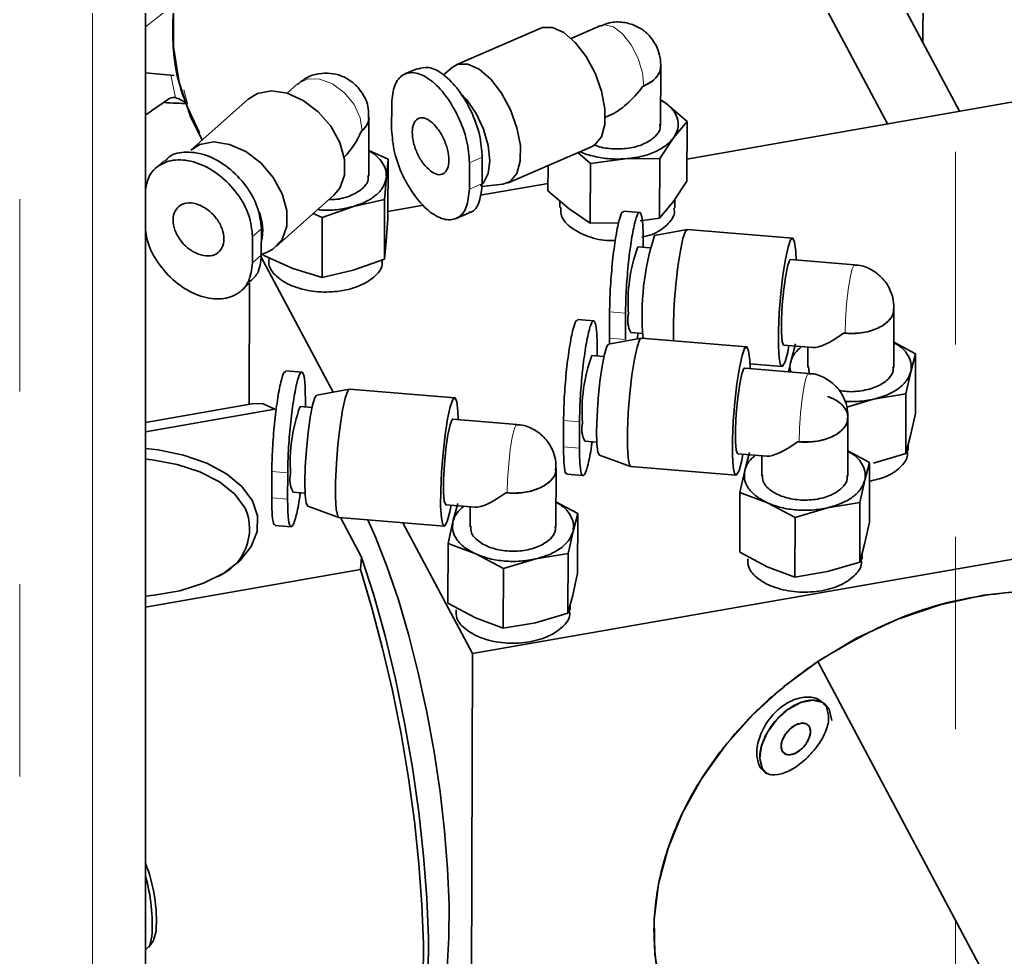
# Paper-space layout 'Blatt1' of a CAD drawing. Header units: millimetres. Extents: x 0 to 1189, y 0 to 841.
# Drawn here: x 642.29 to 648.8, y 137.58 to 143.76 of the extents above; entities that cross this region are included whole.
import ezdxf

# ---------------------------------------------------------------- set-up
doc = ezdxf.new("R2010")
doc.units = ezdxf.units.MM
doc.linetypes.add('PHANTOM', pattern=[12.7, 6.35, -1.27, 1.27, -1.27, 1.27, -1.27])

psp = doc.layouts.new('Blatt1')

# ---------------------------------------------------------------- linework, layer by layer
at = {"color": 7, "linetype": 'Continuous', "lineweight": 35}
for p, q in [((643.123, 52.9616), (643.123, 192.5084)), ((646.5351, 145.8651), (648.0211, 143.0771)), ((648.4965, 143.1603), (647.4397, 145.1431)), ((648.2548, 143.6137), (648.2564, 144.0574)), ((645.7333, 143.709), (645.175, 143.4669)), ((646.1286, 143.726), (645.9333, 143.6413)), ((644.9213, 143.4436), (644.8361, 143.4066)), ((645.1476, 143.4496), (645.0912, 143.401)), ((646.5233, 143.0697), (646.5247, 143.4577)), ((643.312, 143.3962), (643.123, 143.4133)), ((644.1272, 143.3409), (644.059, 143.2803)), ((646.4042, 143.3239), (646.4121, 143.3273)), ((646.6974, 142.8454), (649.3557, 143.3106)), ((643.8023, 143.2416), (643.4221, 142.9037)), ((644.7484, 143.0392), (644.7491, 143.2129)), ((646.559, 143.2138), (646.5239, 143.2372)), ((646.559, 143.2138), (646.5239, 143.2344)), ((646.6982, 143.0937), (646.559, 143.2138)), ((644.5974, 142.7327), (644.5988, 143.1207)), ((646.1587, 143.1214), (646.1849, 143.1328)), ((646.6084, 142.9848), (646.6982, 143.0937)), ((646.6968, 142.6995), (646.6982, 143.0937)), ((643.4685, 143.0266), (643.498, 142.9712)), ((644.5477, 143.0269), (644.5532, 143.0317)), ((646.5185, 142.8488), (646.6084, 142.9848)), ((645.5132, 142.6871), (646.0715, 142.9292)), ((644.7252, 142.8452), (644.598, 142.9019)), ((645.3459, 142.6839), (645.3465, 142.8576)), ((645.9774, 142.8884), (646.0602, 142.817)), ((646.2894, 142.8465), (646.5185, 142.8488)), ((646.5171, 142.4546), (646.5185, 142.8488)), ((643.2494, 142.8368), (643.1913, 142.7852)), ((644.7135, 142.7258), (644.7252, 142.8452)), ((644.7238, 142.451), (644.7252, 142.8452)), ((645.2618, 142.8208), (645.2612, 142.6472)), ((645.7802, 142.6358), (645.7808, 142.8031)), ((646.0588, 142.4228), (646.0602, 142.817)), ((646.0602, 142.817), (646.2894, 142.8465)), ((644.7018, 142.5793), (644.7135, 142.7258)), ((645.3328, 142.6067), (645.7803, 142.685)), ((645.3425, 142.664), (645.4818, 142.6789)), ((646.6968, 142.6995), (646.6069, 142.5635)), ((643.9867, 142.2683), (644.3669, 142.6063)), ((645.9194, 142.5158), (645.7802, 142.6358)), ((644.2906, 142.459), (644.4963, 142.5327)), ((644.4963, 142.5327), (644.7018, 142.5793)), ((644.7004, 142.1851), (644.7018, 142.5793)), ((644.7239, 142.5001), (644.9596, 142.5414)), ((645.8581, 142.5686), (645.858, 142.5252)), ((646.6069, 142.5635), (646.5171, 142.4546)), ((646.618, 142.5224), (646.6182, 142.5805)), ((644.2311, 142.4855), (644.2906, 142.459)), ((644.2892, 142.0648), (644.2906, 142.459)), ((645.1736, 142.4532), (645.2589, 142.4901)), ((646.0588, 142.4228), (645.9194, 142.5158)), ((646.3854, 142.4936), (646.2795, 142.5024)), ((644.7238, 142.451), (644.712, 142.3045)), ((646.2459, 142.4247), (646.0588, 142.4228)), ((646.5171, 142.4546), (646.3877, 142.438)), ((643.8307, 142.3337), (643.8301, 142.1601)), ((643.8878, 142.2114), (643.8884, 142.385)), ((646.6991, 142.3808), (646.4841, 142.3414)), ((647.3938, 142.3237), (646.7005, 142.3808)), ((644.712, 142.3045), (644.7004, 142.1851)), ((646.4525, 142.2591), (646.3731, 142.2657)), ((646.4086, 142.3126), (646.4084, 142.2627)), ((644.3627, 141.3076), (643.8858, 142.2024)), ((643.8878, 142.2165), (643.9222, 142.2296)), ((643.9014, 142.2103), (643.9015, 142.2217)), ((644.0953, 142.124), (643.9014, 142.2103)), ((644.7004, 142.1851), (644.4948, 142.1114)), ((647.8032, 142.1478), (647.3822, 142.1825)), ((644.2892, 142.0648), (644.0953, 142.124)), ((644.4948, 142.1114), (644.2892, 142.0648)), ((643.7554, 141.9762), (643.8134, 142.0278)), ((643.811, 142.0256), (643.8081, 141.227)), ((646.1865, 141.8362), (646.1859, 141.6626)), ((646.2911, 141.6539), (646.2918, 141.8275)), ((648.0618, 141.4691), (648.0632, 141.8571)), ((646.0818, 141.777), (645.976, 141.7858)), ((646.3266, 141.7009), (646.4059, 141.6944)), ((647.7311, 141.6965), (647.741, 141.6957)), ((646.3955, 141.6642), (646.1806, 141.6248)), ((646.1859, 141.6626), (646.1872, 141.626)), ((647.0903, 141.6071), (646.3969, 141.6642)), ((647.3357, 141.6178), (647.528, 141.6019)), ((647.414, 141.6257), (647.3823, 141.5074)), ((648.2064, 141.5604), (648.0624, 141.6361)), ((646.1489, 141.5425), (646.0696, 141.5491)), ((646.105, 141.596), (646.1049, 141.5461)), ((647.4956, 141.6046), (647.4952, 141.4711)), ((648.1747, 141.4422), (648.2064, 141.5604)), ((648.205, 141.1662), (648.2064, 141.5604)), ((647.1128, 141.494), (647.324, 141.4766)), ((647.3823, 141.5074), (647.368, 141.4421)), ((644.1559, 141.44), (644.0501, 141.4488)), ((647.4996, 141.4312), (647.0787, 141.4659)), ((647.5001, 141.476), (647.5043, 141.4343)), ((648.1429, 141.2968), (648.1747, 141.4422)), ((644.4696, 141.3272), (644.2547, 141.2878)), ((645.1644, 141.2701), (644.471, 141.3272)), ((647.929, 141.2608), (648.1429, 141.2968)), ((648.1415, 140.9026), (648.1429, 141.2968)), ((643.8396, 141.2325), (643.123, 141.1071)), ((644.1791, 141.2591), (644.179, 141.2092)), ((647.7523, 141.2087), (647.929, 141.2608)), ((643.123, 141.0457), (643.9776, 141.1952)), ((644.223, 141.2055), (644.1437, 141.2121)), ((648.205, 141.1662), (648.1732, 141.0208)), ((645.5737, 141.0943), (645.1528, 141.1289)), ((645.883, 141.1196), (645.8824, 140.946)), ((645.9876, 140.9373), (645.9882, 141.1109)), ((647.7583, 140.7525), (647.7597, 141.1405)), ((646.0231, 140.9843), (646.1024, 140.9778)), ((647.4275, 140.9799), (647.4374, 140.9791)), ((648.1732, 141.0208), (648.1415, 140.9026)), ((647.0321, 140.9012), (647.2245, 140.8853)), ((647.1105, 140.9091), (647.0788, 140.7908)), ((647.9029, 140.8438), (647.7589, 140.9195)), ((648.1415, 140.9026), (647.9275, 140.8395)), ((648.1565, 140.9218), (648.1567, 140.9591)), ((646.1202, 140.8915), (646.3258, 140.8174)), ((647.1921, 140.888), (647.1916, 140.7545)), ((647.8712, 140.7256), (647.9029, 140.8438)), ((647.9015, 140.4496), (647.9029, 140.8438)), ((643.9571, 140.7826), (643.9565, 140.609)), ((644.0617, 140.6003), (644.0623, 140.774)), ((645.8324, 140.4155), (645.8338, 140.8035)), ((646.3272, 140.8171), (647.0205, 140.76)), ((647.0788, 140.7908), (647.047, 140.6455)), ((645.9056, 140.765), (646.0114, 140.7563)), ((647.8394, 140.5802), (647.8712, 140.7256)), ((644.0972, 140.6473), (644.1765, 140.6408)), ((645.5016, 140.6429), (645.5115, 140.6421)), ((647.0456, 140.2513), (647.047, 140.6455)), ((647.047, 140.6455), (647.2293, 140.5768)), ((645.1846, 140.5721), (645.1529, 140.4539)), ((645.977, 140.5068), (645.833, 140.5825)), ((647.2293, 140.5768), (647.4114, 140.4811)), ((647.6255, 140.5442), (647.8394, 140.5802)), ((647.838, 140.186), (647.8394, 140.5802)), ((644.1942, 140.5545), (644.3999, 140.4804)), ((645.1062, 140.5642), (645.2986, 140.5483)), ((645.2662, 140.551), (645.2657, 140.4175)), ((645.2824, 139.582), (650.8259, 140.552)), ((645.9453, 140.3886), (645.977, 140.5068)), ((645.9755, 140.1126), (645.977, 140.5068)), ((647.4114, 140.4811), (647.6255, 140.5442)), ((644.4012, 140.4801), (645.0946, 140.423)), ((644.5504, 140.2186), (644.4114, 140.4793)), ((645.2824, 139.582), (644.8222, 140.4454)), ((645.1529, 140.4539), (645.1211, 140.3085)), ((647.41, 140.0868), (647.4114, 140.4811)), ((647.9015, 140.4496), (647.8697, 140.3042)), ((643.9797, 140.428), (644.0855, 140.4193)), ((645.9135, 140.2432), (645.9453, 140.3886)), ((645.1197, 139.9143), (645.1211, 140.3085)), ((645.1211, 140.3085), (645.3034, 140.2398)), ((647.2278, 140.1555), (647.0456, 140.2513)), ((647.8697, 140.3042), (647.838, 140.186)), ((644.5417, 140.1368), (644.5504, 140.2186)), ((645.3034, 140.2398), (645.4855, 140.1441)), ((645.4855, 140.1441), (645.6996, 140.2072)), ((645.6996, 140.2072), (645.9135, 140.2432)), ((645.9121, 139.849), (645.9135, 140.2432)), ((647.838, 140.186), (647.624, 140.1229)), ((647.853, 140.2052), (647.8531, 140.2425)), ((643.123, 139.8886), (644.5417, 140.1368)), ((645.4841, 139.7499), (645.4855, 140.1441)), ((647.41, 140.0868), (647.2278, 140.1555)), ((647.624, 140.1229), (647.41, 140.0868)), ((645.9755, 140.1126), (645.9438, 139.9673)), ((645.9438, 139.9673), (645.9121, 139.849)), ((645.3018, 139.8185), (645.1197, 139.9143)), ((645.9271, 139.8682), (645.9272, 139.9055)), ((645.4841, 139.7499), (645.3018, 139.8185)), ((645.9121, 139.849), (645.698, 139.7859)), ((645.698, 139.7859), (645.4841, 139.7499)), ((645.2678, 135.4966), (645.2824, 139.582)), ((647.5603, 139.5303), (648.7616, 137.2763)), ((647.5905, 139.2636), (647.59, 139.2639)), ((647.6357, 139.2146), (647.6525, 139.1409)), ((647.3512, 138.9163), (647.3253, 138.9382)), ((647.177, 138.8381), (647.1953, 138.8226)), ((647.1953, 138.8226), (647.2216, 138.7896)), ((647.2274, 138.791), (647.1953, 138.8226)), ((647.2023, 138.806), (647.2027, 138.8057)), ((643.1464, 137.6453), (643.1756, 137.6897)), ((643.123, 137.63), (643.1275, 137.6308))]:
    psp.add_line(p, q, dxfattribs=at)
at = {"color": 8, "linetype": 'Continuous', "lineweight": 18}
for p, q in [((642.773, 52.8779), (642.773, 192.4247)), ((643.123, 143.7174), (643.3246, 143.8739)), ((643.3213, 143.2505), (643.292, 143.398)), ((643.3757, 143.301), (643.4007, 143.2112)), ((645.2618, 142.8208), (645.3465, 142.8576)), ((645.2612, 142.6472), (645.3459, 142.6839)), ((643.8307, 142.3337), (643.8884, 142.385)), ((643.8301, 142.1601), (643.8878, 142.2114)), ((646.1865, 141.8362), (646.2918, 141.8275)), ((646.1859, 141.6626), (646.2911, 141.6539)), ((645.883, 141.1196), (645.9882, 141.1109)), ((645.8824, 140.946), (645.9876, 140.9373)), ((643.9571, 140.7826), (644.0623, 140.774)), ((643.9565, 140.609), (644.0617, 140.6003))]:
    psp.add_line(p, q, dxfattribs=at)
at = {"color": 8, "linetype": 'PHANTOM', "lineweight": 18}
for p, q in [((648.4699, 150.5127), (648.4699, 99.0216)), ((642.2935, 150.201), (642.2935, 98.71))]:
    psp.add_line(p, q, dxfattribs=at)
at = {"color": 7, "linetype": 'Continuous', "lineweight": 35, "flags": 128}
for points in [[(644.0424, 145.2202), (643.8631, 145.0384), (643.6845, 144.8146), (643.5375, 144.5778), (643.4246, 144.3321), (643.348, 144.0821), (643.3088, 143.8321), (643.308, 143.5867), (643.3454, 143.3501), (643.4203, 143.1266), (643.4685, 143.0266)], [(646.0715, 142.9292), (646.0895, 142.9392), (646.1328, 142.9918), (646.1557, 143.0735), (646.1561, 143.177), (646.1339, 143.2932), (646.0912, 143.4116), (646.0316, 143.5218), (645.9606, 143.614), (645.8845, 143.68), (645.8099, 143.714), (645.7435, 143.7128), (645.7333, 143.709)], [(645.1476, 143.4496), (645.1852, 143.4707), (645.2516, 143.4719), (645.3262, 143.4379), (645.4023, 143.3719), (645.4733, 143.2797), (645.5329, 143.1695), (645.5756, 143.0511), (645.5978, 142.9349), (645.5974, 142.8314), (645.5745, 142.7497), (645.5312, 142.6971), (645.4818, 142.6789)], [(644.3669, 142.6063), (644.4056, 142.6526), (644.4373, 142.7397), (644.4376, 142.8433), (644.4066, 142.9539), (644.347, 143.062), (644.2641, 143.1577), (644.1652, 143.2327), (644.0592, 143.2802), (643.9554, 143.2961), (643.8631, 143.2789), (643.8023, 143.2416)], [(645.2036, 143.2805), (645.2442, 143.2371), (645.306, 143.147), (645.3549, 143.0429), (645.3861, 142.935), (645.3966, 142.8337), (645.3854, 142.7491), (645.3536, 142.6894), (645.3316, 142.6712)], [(643.4221, 142.9037), (643.4829, 142.941), (643.5752, 142.9582), (643.679, 142.9423), (643.785, 142.8948), (643.8839, 142.8198), (643.9668, 142.724), (644.0264, 142.616), (644.0574, 142.5053), (644.0571, 142.4018), (644.0254, 142.3147), (643.9651, 142.2516), (643.9222, 142.2296)], [(646.7005, 142.3808), (646.6881, 142.3691), (646.6712, 142.3217), (646.6538, 142.2418), (646.6375, 142.1367), (646.6236, 142.0157), (646.6135, 141.8894), (646.608, 141.7692), (646.6076, 141.6657), (646.6082, 141.6468)], [(647.3706, 141.6149), (647.3621, 141.572), (647.3447, 141.5076), (647.3287, 141.4781), (647.3153, 141.4861), (647.3058, 141.5309), (647.301, 141.6085), (647.3014, 141.7121), (647.3069, 141.8323), (647.317, 141.9585), (647.3308, 142.0796), (647.3472, 142.1847), (647.3645, 142.2646), (647.3814, 142.312), (647.3963, 142.3229), (647.4079, 142.2962), (647.4151, 142.2343), (647.4171, 142.1796)], [(647.3357, 141.6178), (647.3348, 141.618), (647.3254, 141.6408), (647.3205, 141.6987), (647.3208, 141.7837), (647.3263, 141.8845), (647.3361, 141.9874), (647.3491, 142.0786), (647.3634, 142.1456), (647.377, 142.1795), (647.3822, 142.1825)], [(646.1806, 141.6248), (646.1682, 141.6089), (646.1526, 141.5587), (646.137, 141.4791), (646.1227, 141.3778), (646.1113, 141.2648), (646.1038, 141.1512), (646.101, 141.048), (646.1031, 140.9653), (646.11, 140.9113), (646.1202, 140.8915)], [(646.3969, 141.6642), (646.3845, 141.6525), (646.3677, 141.6051), (646.3503, 141.5253), (646.3339, 141.4201), (646.3201, 141.2991), (646.31, 141.1728), (646.3045, 141.0526), (646.3041, 140.9491), (646.3089, 140.8715), (646.3184, 140.8267), (646.3272, 140.8171)], [(647.0671, 140.8983), (647.0585, 140.8554), (647.0412, 140.791), (647.0251, 140.7615), (647.0117, 140.7695), (647.0022, 140.8143), (646.9975, 140.8919), (646.9978, 140.9955), (647.0033, 141.1157), (647.0134, 141.2419), (647.0273, 141.363), (647.0436, 141.4681), (647.061, 141.548), (647.0779, 141.5954), (647.0928, 141.6063), (647.1044, 141.5796), (647.1116, 141.5177), (647.1136, 141.463)], [(647.0321, 140.9012), (647.0313, 140.9014), (647.0219, 140.9242), (647.017, 140.9821), (647.0173, 141.0671), (647.0227, 141.1679), (647.0326, 141.2708), (647.0455, 141.362), (647.0598, 141.429), (647.0735, 141.4629), (647.0787, 141.4659)], [(644.2547, 141.2878), (644.2423, 141.272), (644.2267, 141.2218), (644.2111, 141.1421), (644.1968, 141.0409), (644.1854, 140.9279), (644.1779, 140.8142), (644.1751, 140.711), (644.1772, 140.6283), (644.1841, 140.5743), (644.1942, 140.5545)], [(644.471, 141.3272), (644.4586, 141.3156), (644.4417, 141.2681), (644.4244, 141.1883), (644.408, 141.0831), (644.3942, 140.9621), (644.3841, 140.8358), (644.3786, 140.7156), (644.3782, 140.6121), (644.383, 140.5345), (644.3925, 140.4897), (644.4012, 140.4801)], [(643.9776, 141.1952), (643.9005, 141.2303), (643.8396, 141.2325)], [(645.1412, 140.5613), (645.1326, 140.5184), (645.1153, 140.454), (645.0992, 140.4246), (645.0858, 140.4326), (645.0763, 140.4774), (645.0716, 140.555), (645.0719, 140.6585), (645.0774, 140.7787), (645.0875, 140.905), (645.1014, 141.026), (645.1177, 141.1311), (645.1351, 141.211), (645.152, 141.2584), (645.1669, 141.2693), (645.1785, 141.2426), (645.1857, 141.1807), (645.1877, 141.1261)], [(645.1062, 140.5642), (645.1054, 140.5644), (645.096, 140.5872), (645.0911, 140.6451), (645.0914, 140.7302), (645.0968, 140.831), (645.1067, 140.9339), (645.1196, 141.025), (645.1339, 141.092), (645.1476, 141.1259), (645.1528, 141.1289)], [(643.123, 140.9346), (643.2069, 140.9258), (643.375, 140.8922), (643.5275, 140.8393), (643.6577, 140.7692), (643.7598, 140.6852), (643.8295, 140.5908)], [(643.7816, 140.5415), (643.7132, 140.6333), (643.6122, 140.7145), (643.4833, 140.7814), (643.3327, 140.8308), (643.1673, 140.8604), (643.123, 140.8646)], [(643.8295, 140.5908), (643.8638, 140.4901), (643.861, 140.3877), (643.8213, 140.288), (643.7465, 140.1952), (643.6398, 140.1135), (643.5059, 140.0465), (643.3506, 139.9971), (643.1808, 139.9674), (643.123, 139.9621)], [(644.9432, 136.9757), (644.9722, 137.004), (645.0215, 137.084), (645.0622, 137.1967), (645.0936, 137.3401), (645.1151, 137.5118), (645.1263, 137.7085), (645.1271, 137.9268), (645.1174, 138.1628), (645.0974, 138.4123), (645.0675, 138.6708), (645.0281, 138.9337), (644.98, 139.1964), (644.9241, 139.4541), (644.8613, 139.7023), (644.7928, 139.9365), (644.7198, 140.1525), (644.6435, 140.3465), (644.5903, 140.4645)], [(644.5504, 140.2186), (644.6303, 139.9674), (644.7049, 139.6986), (644.773, 139.4164), (644.8333, 139.1254), (644.885, 138.8304), (644.9273, 138.5362), (644.9594, 138.2475), (644.9807, 137.969), (644.9911, 137.7052), (644.9902, 137.4605), (644.9781, 137.2388), (644.955, 137.0437), (644.9214, 136.8783), (644.8776, 136.7455), (644.8328, 136.6594)], [(644.6669, 136.5043), (644.6777, 136.5067), (644.7432, 136.5419), (644.8014, 136.6118), (644.8514, 136.7152), (644.8926, 136.8507), (644.9242, 137.0163), (644.9459, 137.2094), (644.9572, 137.4271), (644.9581, 137.6664), (644.9484, 137.9235), (644.9284, 138.1947), (644.8984, 138.4759), (644.8588, 138.7629), (644.8101, 139.0516), (644.7532, 139.3375), (644.6888, 139.6164), (644.618, 139.8842), (644.5417, 140.1368)], [(650.6155, 139.1846), (650.5228, 139.3345), (650.3706, 139.5143), (650.1877, 139.6696), (649.9772, 139.7976), (649.7429, 139.896), (649.4889, 139.9632), (649.2198, 139.9979), (648.9402, 139.9995), (648.6551, 139.9679), (648.3696, 139.9038), (648.0887, 139.8083), (647.8173, 139.6831), (647.5603, 139.5303)], [(647.5603, 139.5303), (647.3349, 139.3632), (647.13, 139.1765), (646.9486, 138.9733), (646.7938, 138.7568), (646.668, 138.5303), (646.5731, 138.2974), (646.5106, 138.0619), (646.4815, 137.8273), (646.4864, 137.5975), (646.525, 137.376), (646.5968, 137.1663), (646.6443, 137.068)], [(647.6094, 139.2475), (647.5923, 139.2593), (647.5275, 139.2751), (647.4492, 139.2599), (647.3669, 139.2156), (647.2904, 139.1475), (647.229, 139.0639), (647.1901, 138.9748), (647.1784, 138.891), (647.1953, 138.8226)], [(647.3253, 138.9382), (647.3183, 138.9703), (647.3262, 139.0097), (647.3476, 139.0505), (647.3794, 139.0864), (647.4167, 139.112), (647.4538, 139.1233), (647.4851, 139.1187), (647.5058, 139.0989)], [(647.5058, 139.0989), (647.5128, 139.0668), (647.5049, 139.0274), (647.4835, 138.9866), (647.4517, 138.9507), (647.4144, 138.9252), (647.3773, 138.9138), (647.346, 138.9184), (647.3253, 138.9382)], [(643.1275, 137.6308), (643.1285, 137.631), (643.152, 137.6557), (643.1664, 137.715)], [(643.1933, 137.7515), (643.1796, 137.6969), (643.1756, 137.6897)]]:
    psp.add_lwpolyline(points, dxfattribs=at)
at = {"color": 8, "linetype": 'Continuous', "lineweight": 18, "flags": 128}
for points in [[(646.4121, 143.3273), (646.4038, 143.4153), (646.3749, 143.5097), (646.3293, 143.5985), (646.2725, 143.6707), (646.2118, 143.7171), (646.1549, 143.7319), (646.1286, 143.726)], [(644.5532, 143.0317), (644.5414, 143.1176), (644.5012, 143.2049), (644.4375, 143.2827), (644.3585, 143.3411), (644.274, 143.3728), (644.1948, 143.3738), (644.1308, 143.3439), (644.1272, 143.3409)], [(647.741, 141.6957), (647.7432, 141.7852), (647.7501, 141.8849), (647.7608, 141.9821), (647.7738, 142.0646), (647.7876, 142.122), (647.8005, 142.1471), (647.8032, 142.1478)], [(647.4374, 140.9791), (647.4397, 141.0686), (647.4466, 141.1683), (647.4572, 141.2655), (647.4703, 141.348), (647.4841, 141.4054), (647.4969, 141.4305), (647.4996, 141.4312)], [(645.5115, 140.6421), (645.5138, 140.7317), (645.5207, 140.8313), (645.5313, 140.9285), (645.5444, 141.011), (645.5582, 141.0684), (645.571, 141.0935), (645.5737, 141.0943)]]:
    psp.add_lwpolyline(points, dxfattribs=at)
at = {"color": 7, "linetype": 'Continuous', "lineweight": 35}
for centre, radius, start, end in [((643.5019, 147.0451), 3.8353, 266.21621, 268.4873), ((643.568, 142.3732), 0.3292, 346.52999, 23.28973), ((648.0928, 141.8179), 1.6918, 161.97646, 185.24361), ((647.3895, 141.8969), 1.0812, 160.05891, 183.99419), ((646.4832, 141.7826), 0.1766, 167.25172, 207.55137), ((647.086, 141.1803), 1.0812, 160.05891, 183.99419), ((645.1601, 140.8433), 1.0812, 160.05891, 183.99419), ((646.1797, 141.066), 0.1766, 167.25172, 207.55137), ((644.2538, 140.729), 0.1766, 167.25172, 207.55137), ((643.4702, 140.4049), 0.34, 292.50973, 23.6875), ((642.1719, 137.8212), 1.0238, 356.09204, 21.7136), ((641.9972, 137.7901), 1.1716, 356.32543, 16.06784)]:
    psp.add_arc(centre, radius, start, end, dxfattribs=at)
for centre, major_axis, ratio, start_param, end_param in [((646.2414, 143.4661), (0.2202, 0.3342), 0.536641, 3.828904, 4.639371), ((644.3154, 143.1291), (0.1644, 0.3643), 0.634971, 4.195135, 4.718288), ((647.7799, 141.8655), (0.276, 0.2533), 0.266474, 3.383093, 4.299784), ((647.4764, 141.1489), (0.276, 0.2533), 0.266474, 3.383093, 4.299784), ((645.5505, 140.8119), (0.276, 0.2533), 0.266474, 3.383093, 4.299784)]:
    psp.add_ellipse(centre, major_axis=major_axis, ratio=ratio, start_param=start_param, end_param=end_param, dxfattribs=at)
for points, knots in [([(644.0439, 145.2174), (643.9417, 145.1157), (643.7255, 144.9006), (643.4914, 144.5198), (643.3379, 144.112), (643.2886, 143.7064), (643.328, 143.3319), (643.4316, 143.1185), (643.4802, 143.0183)], [0, 0, 0, 0, 0.156918, 0.331928, 0.506938, 0.677838, 0.848738, 1, 1, 1, 1]), ([(646.5013, 143.5788), (646.4854, 143.6075), (646.4621, 143.6496), (646.4071, 143.6984), (646.347, 143.7333), (646.265, 143.7522), (646.1879, 143.7501), (646.1454, 143.7298), (646.1302, 143.7225)], [0, 0, 0, 0, 0.219796, 0.321589, 0.494479, 0.683621, 0.88624, 1, 1, 1, 1]), ([(646.5242, 143.453), (646.5241, 143.4732), (646.5239, 143.5165), (646.5092, 143.5572), (646.5013, 143.5788)], [0, 0, 0, 0, 0.467986, 1, 1, 1, 1]), ([(645.3465, 142.8576), (645.3428, 142.906), (645.3355, 143.0028), (645.2766, 143.1636), (645.192, 143.306), (645.0918, 143.4089), (644.9943, 143.4608), (644.9451, 143.4462), (644.9225, 143.4395)], [0, 0, 0, 0, 0.171015, 0.342031, 0.513046, 0.684061, 0.855077, 1, 1, 1, 1]), ([(646.4042, 143.3239), (646.419, 143.3306), (646.4488, 143.3442), (646.4834, 143.3705), (646.5084, 143.3999), (646.5228, 143.4293), (646.5234, 143.4486), (646.5236, 143.4569)], [0, 0, 0, 0, 0.2098778, 0.4197556, 0.6296334, 0.8395112, 1, 1, 1, 1]), ([(646.4121, 143.3273), (646.4383, 143.3414), (646.4787, 143.3631), (646.5096, 143.4022), (646.5227, 143.4297), (646.5229, 143.4469), (646.5229, 143.4529)], [0, 0, 0, 0, 0.419386, 0.647676, 0.875754, 1, 1, 1, 1]), ([(644.5272, 143.3173), (644.5035, 143.3394), (644.4695, 143.3711), (644.4053, 143.3997), (644.3426, 143.4146), (644.2638, 143.4113), (644.1874, 143.3879), (644.1474, 143.3544), (644.1294, 143.3393)], [0, 0, 0, 0, 0.217, 0.311944, 0.472908, 0.648814, 0.841997, 1, 1, 1, 1]), ([(644.5962, 143.1157), (644.5967, 143.1372), (644.5977, 143.1781), (644.5765, 143.2492), (644.5462, 143.2911), (644.5272, 143.3173)], [0, 0, 0, 0, 0.294365, 0.558969, 1, 1, 1, 1]), ([(643.2781, 143.2417), (643.2376, 143.2149), (643.1821, 143.1784), (643.1355, 143.143), (643.123, 143.1335)], [0, 0, 0, 0, 0.732074, 1, 1, 1, 1]), ([(643.3213, 143.2505), (643.3099, 143.2512), (643.2956, 143.2521), (643.2811, 143.2434), (643.2781, 143.2417)], [0, 0, 0, 0, 0.795757, 1, 1, 1, 1]), ([(643.3213, 143.2505), (643.3315, 143.2469), (643.3542, 143.239), (643.3841, 143.2211), (643.4007, 143.2112)], [0, 0, 0, 0, 0.446545, 1, 1, 1, 1]), ([(644.5477, 143.0269), (644.5578, 143.0362), (644.5778, 143.0548), (644.5936, 143.0863), (644.6005, 143.1085), (644.5987, 143.1196), (644.5986, 143.1199)], [0, 0, 0, 0, 0.330516, 0.661032, 0.991547, 1, 1, 1, 1]), ([(644.5532, 143.0317), (644.5699, 143.0501), (644.5941, 143.0767), (644.5968, 143.1065), (644.5977, 143.1157)], [0, 0, 0, 0, 0.689356, 1, 1, 1, 1]), ([(646.0874, 142.9396), (646.0904, 142.938), (646.1206, 142.9219), (646.2018, 142.9108), (646.3126, 142.9127), (646.4159, 142.9414), (646.4888, 142.99), (646.5248, 143.0383), (646.5197, 143.0669), (646.5184, 143.0742)], [0, 0, 0, 0, 0.0203623, 0.2036462, 0.3869301, 0.570214, 0.7534979, 0.9367818, 1, 1, 1, 1]), ([(643.8884, 142.385), (643.8832, 142.4325), (643.8728, 142.5274), (643.7907, 142.674), (643.6732, 142.7953), (643.5323, 142.8758), (643.3946, 142.8986), (643.2949, 142.8809), (643.2624, 142.8413), (643.2543, 142.8314)], [0, 0, 0, 0, 0.157921, 0.315842, 0.473763, 0.631684, 0.789605, 0.947526, 1, 1, 1, 1]), ([(644.7135, 142.7258), (644.7127, 142.746), (644.7112, 142.7865), (644.6728, 142.8432), (644.6336, 142.8817), (644.6023, 142.8966), (644.598, 142.8987)], [0, 0, 0, 0, 0.316263, 0.632526, 0.948789, 1, 1, 1, 1]), ([(645.9926, 142.895), (645.9932, 142.8947), (646.0181, 142.88), (646.0839, 142.862), (646.1842, 142.8436), (646.2543, 142.8455), (646.2894, 142.8465)], [0, 0, 0, 0, 0.0073378, 0.3382252, 0.6691126, 1, 1, 1, 1]), ([(643.123, 142.6282), (643.1277, 142.662), (643.1383, 142.7389), (643.2169, 142.8163), (643.3347, 142.8496), (643.4752, 142.8239), (643.6153, 142.7442), (643.733, 142.6227), (643.8151, 142.4761), (643.8255, 142.3812), (643.8307, 142.3337)], [0, 0, 0, 0, 0.1006435, 0.229123, 0.3576025, 0.486082, 0.6145615, 0.743041, 0.8715205, 1, 1, 1, 1]), ([(644.3355, 142.5783), (644.3482, 142.5781), (644.398, 142.5772), (644.4795, 142.6012), (644.5566, 142.6465), (644.5968, 142.6965), (644.5931, 142.7276), (644.592, 142.7374)], [0, 0, 0, 0, 0.090294, 0.353469, 0.616644, 0.87982, 1, 1, 1, 1]), ([(645.2572, 142.494), (645.2615, 142.4944), (645.2941, 142.4976), (645.3327, 142.5597), (645.3415, 142.6425), (645.3459, 142.6839)], [0, 0, 0, 0, 0.070878, 0.535439, 1, 1, 1, 1]), ([(644.2606, 142.5118), (644.2716, 142.5104), (644.3168, 142.5048), (644.3996, 142.5101), (644.4641, 142.5252), (644.4963, 142.5327)], [0, 0, 0, 0, 0.139159, 0.569579, 1, 1, 1, 1]), ([(645.8646, 142.5254), (645.8643, 142.5065), (645.8637, 142.459), (645.9285, 142.3885), (646.0402, 142.3321), (646.149, 142.3042), (646.2112, 142.3075), (646.224, 142.3081)], [0, 0, 0, 0, 0.167395, 0.422929, 0.678463, 0.933996, 1, 1, 1, 1]), ([(646.3988, 142.3296), (646.4225, 142.3352), (646.4923, 142.3517), (646.5709, 142.4102), (646.62, 142.474), (646.6131, 142.5124), (646.6114, 142.5222)], [0, 0, 0, 0, 0.179292, 0.529286, 0.87928, 1, 1, 1, 1]), ([(646.2792, 142.4944), (646.2757, 142.4957), (646.2663, 142.4992), (646.2461, 142.4332), (646.2232, 142.3131), (646.2036, 142.1551), (646.1896, 141.9835), (646.1876, 141.8853), (646.1865, 141.8362)], [0, 0, 0, 0, 0.10334, 0.282672, 0.462004, 0.641336, 0.820668, 1, 1, 1, 1]), ([(643.8301, 142.1601), (643.8245, 142.1167), (643.8135, 142.0298), (643.7306, 141.9452), (643.6123, 141.9122), (643.472, 141.9377), (643.3317, 142.0175), (643.2146, 142.139), (643.1373, 142.2736), (643.1273, 142.3568), (643.123, 142.3925)], [0, 0, 0, 0, 0.128994, 0.257987, 0.386981, 0.515975, 0.644969, 0.773962, 0.902956, 1, 1, 1, 1]), ([(643.8082, 142.0328), (643.8278, 142.0497), (643.8766, 142.0919), (643.8836, 142.1666), (643.8878, 142.2114)], [0, 0, 0, 0, 0.400378, 1, 1, 1, 1]), ([(643.9393, 142.1882), (643.9381, 142.1726), (643.9347, 142.1283), (643.9929, 142.0599), (644.0998, 141.9986), (644.2419, 141.9659), (644.3936, 141.9668), (644.534, 142.0013), (644.6374, 142.0639), (644.6913, 142.1306), (644.6864, 142.1723), (644.6848, 142.1854)], [0, 0, 0, 0, 0.067918, 0.192918, 0.317918, 0.442918, 0.567918, 0.692918, 0.817918, 0.942918, 1, 1, 1, 1]), ([(648.0623, 141.8422), (648.0625, 141.867), (648.0628, 141.9138), (648.0391, 141.9881), (647.9933, 142.0602), (647.9185, 142.117), (647.8505, 142.1463), (647.8109, 142.1451), (647.8027, 142.1448)], [0, 0, 0, 0, 0.166738, 0.314524, 0.52099, 0.732421, 0.94512, 1, 1, 1, 1]), ([(647.7311, 141.6965), (647.7499, 141.6952), (647.7877, 141.6926), (647.8445, 141.697), (647.8986, 141.7075), (647.9479, 141.724), (647.9905, 141.7459), (648.0247, 141.7722), (648.0487, 141.802), (648.0618, 141.8306), (648.0619, 141.8489), (648.062, 141.8563)], [0, 0, 0, 0, 0.1152512, 0.2305024, 0.3457536, 0.4610049, 0.5762561, 0.6915073, 0.8067585, 0.9220097, 1, 1, 1, 1]), ([(647.741, 141.6957), (647.7768, 141.695), (647.832, 141.6938), (647.9023, 141.7086), (647.9518, 141.7258), (647.9947, 141.7485), (648.0364, 141.7834), (648.0638, 141.8197), (648.0597, 141.8462), (648.0588, 141.8522)], [0, 0, 0, 0, 0.223684, 0.345444, 0.467092, 0.588852, 0.710499, 0.934183, 1, 1, 1, 1]), ([(645.9757, 141.7778), (645.9722, 141.7791), (645.9627, 141.7826), (645.9425, 141.7166), (645.9197, 141.5965), (645.9, 141.4385), (645.8861, 141.2669), (645.884, 141.1687), (645.883, 141.1196)], [0, 0, 0, 0, 0.10334, 0.282672, 0.462004, 0.641336, 0.820668, 1, 1, 1, 1]), ([(646.3743, 141.697), (646.3732, 141.6867), (646.3716, 141.6722), (646.3696, 141.6622), (646.369, 141.6593)], [0, 0, 0, 0, 0.7071677, 1, 1, 1, 1]), ([(648.1747, 141.4422), (648.1769, 141.4623), (648.1814, 141.5027), (648.1524, 141.5613), (648.1122, 141.6066), (648.0746, 141.6271), (648.0624, 141.6338)], [0, 0, 0, 0, 0.287434, 0.574868, 0.862302, 1, 1, 1, 1]), ([(647.4535, 141.6081), (647.4375, 141.5942), (647.4019, 141.5636), (647.3893, 141.5273), (647.3823, 141.5074)], [0, 0, 0, 0, 0.451597, 1, 1, 1, 1]), ([(647.3823, 141.5074), (647.378, 141.4871), (647.3732, 141.4645), (647.3835, 141.4429), (647.3845, 141.4407)], [0, 0, 0, 0, 0.899566, 1, 1, 1, 1]), ([(644.0498, 141.4408), (644.0463, 141.4421), (644.0368, 141.4457), (644.0166, 141.3797), (643.9937, 141.2595), (643.9741, 141.1015), (643.9602, 140.93), (643.9581, 140.8317), (643.9571, 140.7826)], [0, 0, 0, 0, 0.10334, 0.282672, 0.462004, 0.641336, 0.820668, 1, 1, 1, 1]), ([(647.7587, 141.1256), (647.7589, 141.1504), (647.7592, 141.1972), (647.7356, 141.2715), (647.6897, 141.3436), (647.615, 141.4005), (647.547, 141.4297), (647.5073, 141.4285), (647.4992, 141.4282)], [0, 0, 0, 0, 0.166738, 0.314524, 0.52099, 0.732421, 0.94512, 1, 1, 1, 1]), ([(647.6977, 141.3216), (647.7115, 141.3183), (647.7597, 141.307), (647.8522, 141.3134), (647.9542, 141.3405), (648.0274, 141.3894), (648.0633, 141.4377), (648.0582, 141.4663), (648.0569, 141.4736)], [0, 0, 0, 0, 0.084561, 0.295252, 0.505944, 0.716636, 0.927328, 1, 1, 1, 1]), ([(647.4275, 140.9799), (647.4464, 140.9786), (647.4841, 140.976), (647.5409, 140.9804), (647.595, 140.9909), (647.6444, 141.0074), (647.687, 141.0293), (647.7211, 141.0557), (647.7454, 141.0854), (647.7589, 141.1174), (647.761, 141.1504), (647.7517, 141.1829), (647.7314, 141.2138), (647.7006, 141.2415), (647.6647, 141.264), (647.6365, 141.2744), (647.6243, 141.279)], [0, 0, 0, 0, 0.072658, 0.145316, 0.217974, 0.290633, 0.363291, 0.435949, 0.508607, 0.581265, 0.653923, 0.726582, 0.79924, 0.871898, 0.944556, 1, 1, 1, 1]), ([(647.7409, 141.2464), (647.7701, 141.2452), (647.8344, 141.2427), (647.8956, 141.2544), (647.929, 141.2608)], [0, 0, 0, 0, 0.454778, 1, 1, 1, 1]), ([(645.8328, 140.7886), (645.833, 140.8134), (645.8333, 140.8602), (645.8097, 140.9346), (645.7638, 141.0066), (645.6891, 141.0635), (645.6211, 141.0927), (645.5814, 141.0915), (645.5733, 141.0913)], [0, 0, 0, 0, 0.166738, 0.314524, 0.52099, 0.732421, 0.94512, 1, 1, 1, 1]), ([(647.4374, 140.9791), (647.4732, 140.9784), (647.5285, 140.9772), (647.5987, 140.992), (647.6483, 141.0092), (647.6912, 141.0319), (647.7329, 141.0668), (647.7602, 141.1031), (647.7562, 141.1296), (647.7552, 141.1356)], [0, 0, 0, 0, 0.223684, 0.345444, 0.467092, 0.588852, 0.710499, 0.934183, 1, 1, 1, 1]), ([(646.0708, 140.9804), (646.0696, 140.9707), (646.0621, 140.9091), (646.0445, 140.8251), (646.0219, 140.7549), (646.0028, 140.7525), (645.9898, 140.8119), (645.9883, 140.8955), (645.9876, 140.9373)], [0, 0, 0, 0, 0.035722, 0.228577, 0.421433, 0.614289, 0.807144, 1, 1, 1, 1]), ([(645.8824, 140.946), (645.8831, 140.9049), (645.8847, 140.8228), (645.8946, 140.7658), (645.9038, 140.7713), (645.9065, 140.7729)], [0, 0, 0, 0, 0.412584, 0.825168, 1, 1, 1, 1]), ([(647.8712, 140.7256), (647.8734, 140.7457), (647.8778, 140.7861), (647.8488, 140.8447), (647.8087, 140.89), (647.7711, 140.9105), (647.7589, 140.9172)], [0, 0, 0, 0, 0.287434, 0.574868, 0.862302, 1, 1, 1, 1]), ([(647.9024, 140.7193), (647.9385, 140.7275), (648.0212, 140.7462), (648.1099, 140.8092), (648.1586, 140.8734), (648.1517, 140.9118), (648.1499, 140.9216)], [0, 0, 0, 0, 0.248275, 0.568851, 0.889427, 1, 1, 1, 1]), ([(647.15, 140.8915), (647.1339, 140.8776), (647.0984, 140.847), (647.0857, 140.8107), (647.0788, 140.7908)], [0, 0, 0, 0, 0.451597, 1, 1, 1, 1]), ([(645.5016, 140.6429), (645.5205, 140.6416), (645.5582, 140.639), (645.615, 140.6435), (645.6691, 140.6539), (645.7185, 140.6704), (645.761, 140.6923), (645.7953, 140.7187), (645.8192, 140.7484), (645.8324, 140.777), (645.8325, 140.7953), (645.8325, 140.8027)], [0, 0, 0, 0, 0.1152512, 0.2305024, 0.3457536, 0.4610049, 0.5762561, 0.6915073, 0.8067585, 0.9220097, 1, 1, 1, 1]), ([(645.5115, 140.6421), (645.5473, 140.6414), (645.6026, 140.6402), (645.6728, 140.655), (645.7224, 140.6722), (645.7653, 140.6949), (645.807, 140.7298), (645.8343, 140.7662), (645.8303, 140.7926), (645.8293, 140.7986)], [0, 0, 0, 0, 0.223684, 0.345444, 0.467092, 0.588852, 0.710499, 0.934183, 1, 1, 1, 1]), ([(647.1966, 140.7594), (647.1964, 140.7453), (647.1959, 140.7098), (647.2442, 140.6577), (647.3276, 140.614), (647.4351, 140.5923), (647.5481, 140.5958), (647.6508, 140.6241), (647.7239, 140.6728), (647.7598, 140.7211), (647.7547, 140.7497), (647.7534, 140.757)], [0, 0, 0, 0, 0.081885, 0.206885, 0.331885, 0.456885, 0.581885, 0.706885, 0.831885, 0.956885, 1, 1, 1, 1]), ([(644.1449, 140.6434), (644.1437, 140.6337), (644.1362, 140.5721), (644.1186, 140.4881), (644.096, 140.4179), (644.0769, 140.4155), (644.0638, 140.4749), (644.0624, 140.5585), (644.0617, 140.6003)], [0, 0, 0, 0, 0.035722, 0.228577, 0.421433, 0.614289, 0.807144, 1, 1, 1, 1]), ([(643.9565, 140.609), (643.9572, 140.5679), (643.9588, 140.4858), (643.9687, 140.4288), (643.9779, 140.4343), (643.9806, 140.4359)], [0, 0, 0, 0, 0.412584, 0.825168, 1, 1, 1, 1]), ([(645.9453, 140.3886), (645.9475, 140.4087), (645.9519, 140.4491), (645.9229, 140.5077), (645.8828, 140.553), (645.8452, 140.5735), (645.833, 140.5802)], [0, 0, 0, 0, 0.287434, 0.574868, 0.862302, 1, 1, 1, 1]), ([(645.2241, 140.5545), (645.208, 140.5406), (645.1725, 140.51), (645.1598, 140.4737), (645.1529, 140.4539)], [0, 0, 0, 0, 0.451597, 1, 1, 1, 1]), ([(645.2706, 140.4224), (645.2705, 140.4083), (645.27, 140.3728), (645.3183, 140.3207), (645.4017, 140.277), (645.5092, 140.2553), (645.6222, 140.2589), (645.7249, 140.2871), (645.798, 140.3358), (645.8339, 140.3841), (645.8288, 140.4127), (645.8275, 140.42)], [0, 0, 0, 0, 0.081885, 0.206885, 0.331885, 0.456885, 0.581885, 0.706885, 0.831885, 0.956885, 1, 1, 1, 1]), ([(647.0996, 140.2081), (647.0993, 140.1893), (647.0987, 140.1417), (647.1635, 140.0717), (647.2753, 140.0132), (647.4196, 139.9841), (647.5711, 139.9888), (647.7089, 140.0268), (647.8068, 140.092), (647.855, 140.1568), (647.8482, 140.1952), (647.8464, 140.205)], [0, 0, 0, 0, 0.081885, 0.206885, 0.331885, 0.456885, 0.581885, 0.706885, 0.831885, 0.956885, 1, 1, 1, 1]), ([(647.5603, 139.5303), (647.7085, 139.6181), (648.0091, 139.796), (648.5115, 139.9603), (648.847, 139.9881), (649.0141, 140.0019)], [0, 0, 0, 0, 0.328028, 0.665156, 1, 1, 1, 1]), ([(645.1737, 139.8712), (645.1734, 139.8523), (645.1728, 139.8047), (645.2376, 139.7348), (645.3494, 139.6762), (645.4937, 139.6471), (645.6452, 139.6518), (645.7829, 139.6898), (645.8809, 139.755), (645.9291, 139.8198), (645.9222, 139.8582), (645.9205, 139.868)], [0, 0, 0, 0, 0.081885, 0.206885, 0.331885, 0.456885, 0.581885, 0.706885, 0.831885, 0.956885, 1, 1, 1, 1]), ([(646.6652, 137.0484), (646.6427, 137.0842), (646.5595, 137.2161), (646.4896, 137.4876), (646.4674, 137.8527), (646.5397, 138.2395), (646.6729, 138.5584), (646.8188, 138.8014), (646.9848, 139.0276), (647.2227, 139.2841), (647.45, 139.4498), (647.5603, 139.5303)], [0, 0, 0, 0, 0.049475, 0.182317, 0.320681, 0.461982, 0.603282, 0.672545, 0.741824, 0.874666, 1, 1, 1, 1]), ([(647.177, 138.8381), (647.1684, 138.863), (647.1511, 138.913), (647.1677, 139.0176), (647.216, 139.1231), (647.2937, 139.2149), (647.3893, 139.2773), (647.4864, 139.3012), (647.5716, 139.2872), (647.6022, 139.2491), (647.6174, 139.2301)], [0, 0, 0, 0, 0.124975, 0.25, 0.375024, 0.5, 0.624976, 0.75, 0.875025, 1, 1, 1, 1]), ([(647.177, 138.8381), (647.1684, 138.863), (647.1511, 138.913), (647.1677, 139.0176), (647.216, 139.1231), (647.2937, 139.2149), (647.3893, 139.2773), (647.4864, 139.3012), (647.5716, 139.2872), (647.6022, 139.2491), (647.6174, 139.2301)], [0, 0, 0, 0, 0.124975, 0.25, 0.375024, 0.5, 0.624976, 0.75, 0.875025, 1, 1, 1, 1]), ([(647.1953, 138.8226), (647.1872, 138.846), (647.1746, 138.8822), (647.1815, 138.9452), (647.1959, 138.9968), (647.2195, 139.0495), (647.2602, 139.1152), (647.3252, 139.1881), (647.4011, 139.2406), (647.463, 139.2663), (647.5095, 139.276), (647.552, 139.275), (647.6, 139.2608), (647.6217, 139.2327), (647.6357, 139.2146)], [0, 0, 0, 0, 0.1197215, 0.1848322, 0.25, 0.3151107, 0.3802785, 0.5, 0.6197215, 0.6848322, 0.75, 0.8151107, 0.8802785, 1, 1, 1, 1]), ([(647.6174, 139.2301), (647.6253, 139.2058), (647.641, 139.1571), (647.6144, 139.0611), (647.5565, 138.9636), (647.4748, 138.8752), (647.3832, 138.8093), (647.2957, 138.7774), (647.2205, 138.7829), (647.1915, 138.8197), (647.177, 138.8381)], [0, 0, 0, 0, 0.124975, 0.25, 0.375024, 0.5, 0.624976, 0.75, 0.875025, 1, 1, 1, 1]), ([(647.6174, 139.2301), (647.6253, 139.2058), (647.641, 139.1571), (647.6144, 139.0611), (647.5565, 138.9636), (647.4748, 138.8752), (647.3832, 138.8093), (647.2957, 138.7774), (647.2205, 138.7829), (647.1915, 138.8197), (647.177, 138.8381)], [0, 0, 0, 0, 0.124975, 0.25, 0.375024, 0.5, 0.624976, 0.75, 0.875025, 1, 1, 1, 1]), ([(647.5058, 139.0989), (647.5, 139.1063), (647.4911, 139.1178), (647.4715, 139.1237), (647.4541, 139.1241), (647.435, 139.1201), (647.4096, 139.1096), (647.3785, 139.088), (647.3519, 139.0582), (647.3352, 139.0313), (647.3255, 139.0097), (647.3196, 138.9885), (647.3168, 138.9627), (647.3219, 138.9478), (647.3253, 138.9382)], [0, 0, 0, 0, 0.119721, 0.184791, 0.25, 0.31507, 0.380279, 0.5, 0.619721, 0.684791, 0.75, 0.81507, 0.880279, 1, 1, 1, 1]), ([(647.3253, 138.9382), (647.331, 138.9308), (647.3399, 138.9193), (647.3596, 138.9135), (647.377, 138.9131), (647.3961, 138.917), (647.4215, 138.9276), (647.4526, 138.9491), (647.4792, 138.979), (647.4959, 139.0059), (647.5055, 139.0275), (647.5115, 139.0486), (647.5143, 139.0744), (647.5091, 139.0893), (647.5058, 139.0989)], [0, 0, 0, 0, 0.119721, 0.184791, 0.25, 0.31507, 0.380279, 0.5, 0.619721, 0.684791, 0.75, 0.81507, 0.880279, 1, 1, 1, 1])]:
    psp.add_open_spline(points, degree=3, knots=knots, dxfattribs=at)
for points in [[(644.7491, 143.2129), (644.7531, 143.2554), (644.7611, 143.3404), (644.8208, 143.4106), (644.9058, 143.4231), (645.0067, 143.3731), (645.1074, 143.269), (645.1919, 143.1269), (645.2507, 142.966), (645.2581, 142.8692), (645.2618, 142.8208)], [(646.6084, 142.9848), (646.6196, 143.0039), (646.6419, 143.0422), (646.6409, 143.1033), (646.6159, 143.1627), (646.5779, 143.1967), (646.559, 143.2138)], [(645.0045, 142.7666), (644.9887, 142.7811), (644.9572, 142.8102), (644.9172, 142.8787), (644.8905, 142.9532), (644.8813, 143.0247), (644.891, 143.0816), (644.918, 143.1155), (644.9583, 143.1212), (645.0057, 143.0977), (645.053, 143.0487), (645.0931, 142.9817), (645.1197, 142.9067), (645.1289, 142.8354), (645.1192, 142.7783), (645.0922, 142.7448), (645.0519, 142.7378), (645.0203, 142.757), (645.0045, 142.7666)], [(645.2612, 142.6472), (645.2572, 142.6047), (645.2491, 142.5197), (645.1894, 142.4494), (645.1044, 142.437), (645.0035, 142.4869), (644.9028, 142.5911), (644.8184, 142.7331), (644.7595, 142.894), (644.7521, 142.9908), (644.7484, 143.0392)], [(646.2894, 142.8465), (646.3237, 142.8504), (646.3924, 142.8582), (646.4837, 142.8891), (646.5604, 142.931), (646.5924, 142.9669), (646.6084, 142.9848)], [(644.4963, 142.5327), (644.5262, 142.5432), (644.5859, 142.5641), (644.6533, 142.6111), (644.7003, 142.6657), (644.7091, 142.7058), (644.7135, 142.7258)], [(643.473, 142.2174), (643.451, 142.2281), (643.4071, 142.2495), (643.3513, 142.3083), (643.3141, 142.3763), (643.3013, 142.4455), (643.3146, 142.5048), (643.3521, 142.5451), (643.4082, 142.5605), (643.4741, 142.5485), (643.54, 142.511), (643.5958, 142.4537), (643.633, 142.3853), (643.6458, 142.3162), (643.6325, 142.2569), (643.595, 142.2169), (643.5389, 142.2), (643.4949, 142.2116), (643.473, 142.2174)], [(646.2918, 141.8275), (646.2928, 141.8766), (646.2949, 141.9748), (646.3088, 142.1465), (646.3284, 142.3039), (646.3515, 142.4264), (646.3743, 142.4946), (646.3933, 142.4976), (646.4064, 142.4381), (646.4079, 142.3544), (646.4086, 142.3126)], [(645.9882, 141.1109), (645.9893, 141.16), (645.9914, 141.2582), (646.0053, 141.4299), (646.0249, 141.5873), (646.0479, 141.7098), (646.0708, 141.778), (646.0898, 141.781), (646.1029, 141.7215), (646.1043, 141.6378), (646.105, 141.596)], [(644.0623, 140.774), (644.0634, 140.8231), (644.0654, 140.9212), (644.0794, 141.0929), (644.0989, 141.2503), (644.122, 141.3728), (644.1449, 141.441), (644.1639, 141.444), (644.177, 141.3845), (644.1784, 141.3009), (644.1791, 141.2591)], [(647.929, 141.2608), (647.9604, 141.2697), (648.0231, 141.2875), (648.0973, 141.331), (648.1525, 141.383), (648.1673, 141.4224), (648.1747, 141.4422)], [(647.0788, 140.7908), (647.0766, 140.7707), (647.0722, 140.7304), (647.1006, 140.6715), (647.1514, 140.6177), (647.2033, 140.5905), (647.2293, 140.5768)], [(647.6255, 140.5442), (647.6568, 140.5531), (647.7196, 140.5709), (647.7938, 140.6144), (647.8489, 140.6664), (647.8638, 140.7058), (647.8712, 140.7256)], [(647.2293, 140.5768), (647.2584, 140.5656), (647.3168, 140.5431), (647.4194, 140.5276), (647.5254, 140.5259), (647.5921, 140.5381), (647.6255, 140.5442)], [(645.1529, 140.4539), (645.1507, 140.4337), (645.1463, 140.3934), (645.1747, 140.3345), (645.2255, 140.2807), (645.2774, 140.2535), (645.3034, 140.2398)], [(645.6996, 140.2072), (645.7309, 140.2161), (645.7937, 140.2339), (645.8679, 140.2774), (645.923, 140.3294), (645.9379, 140.3689), (645.9453, 140.3886)], [(645.3034, 140.2398), (645.3325, 140.2286), (645.3909, 140.2061), (645.4935, 140.1906), (645.5995, 140.1889), (645.6662, 140.2011), (645.6996, 140.2072)]]:
    psp.add_open_spline(points, degree=3, dxfattribs=at)

doc.saveas('drawing.dxf')
